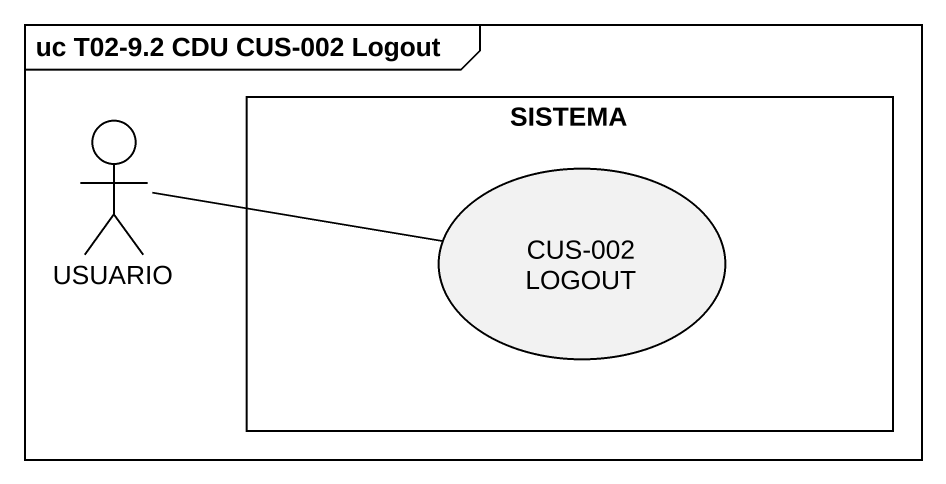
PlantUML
@startuml
mainframe uc T02-9.2 CDU CUS-002 Logout
actor USUARIO
rectangle SISTEMA {
  usecase "CUS-002 LOGOUT" as CUS_002_LOGOUT
}
USUARIO -right- CUS_002_LOGOUT
@enduml
